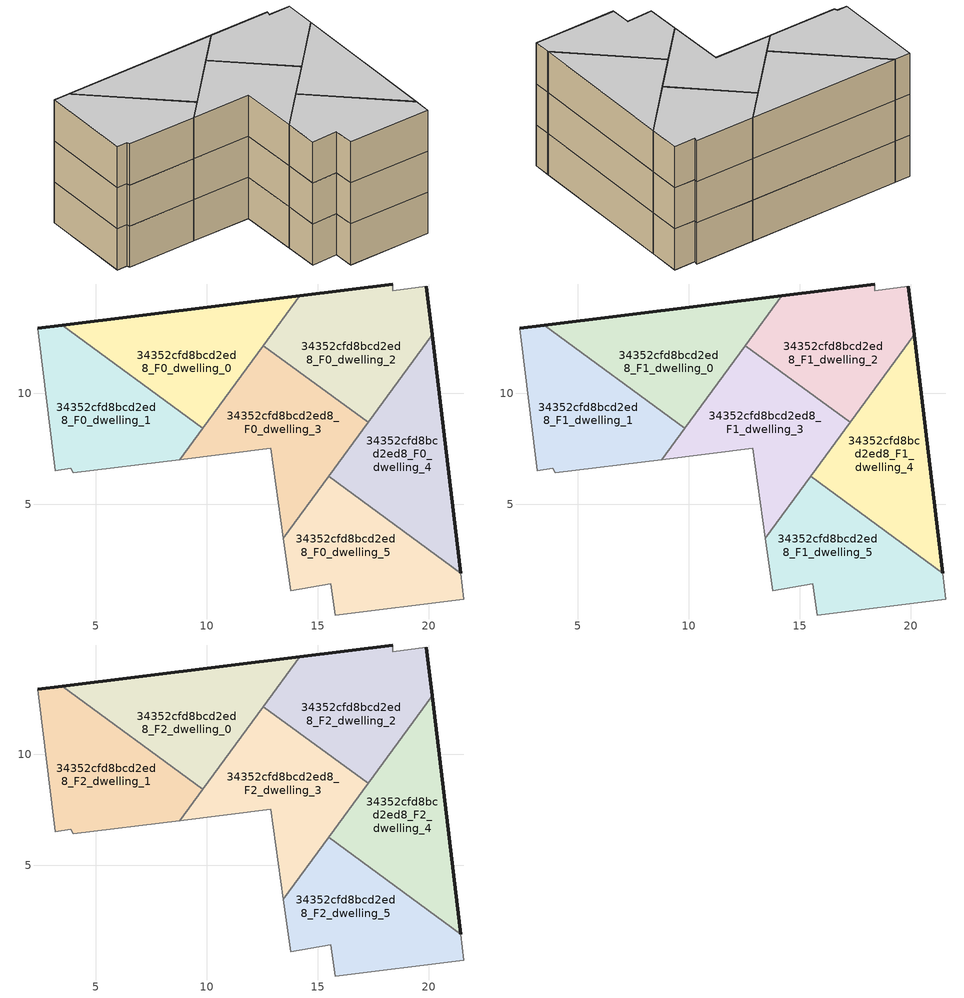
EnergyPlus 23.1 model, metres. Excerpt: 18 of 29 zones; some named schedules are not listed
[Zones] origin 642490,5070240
34352cfd8bcd2ed8_F0_dwelling_0
 floor ground (EU_floor_Construction): 9.81,8.42 14.19,14.4 3.47,13.06 z0
 wall outside (EU_wall_Construction): 3.47,13.06 14.19,14.4 z0:3
 wall to 34352cfd8bcd2ed8_F0_dwelling_1 (EU_wall_Construction): 9.81,8.42 3.47,13.06 z0:3
 wall to 34352cfd8bcd2ed8_F0_dwelling_3 (EU_wall_Construction): 12.54,12.15 9.81,8.42 z0:3
 wall to 34352cfd8bcd2ed8_F0_dwelling_2 (EU_wall_Construction): 14.19,14.4 12.55,12.15 z0:3
34352cfd8bcd2ed8_F0_dwelling_1
 floor ground (EU_floor_Construction): 8.78,7.01 9.81,8.42 3.47,13.06 2.37,12.92 3.17,6.52 3.87,6.62 3.97,6.42 z0
 wall outside (EU_wall_Construction): 2.37,12.92 3.47,13.06 z0:3
 wall adiabatic (EU_wall_Construction): 8.78,7.01 3.97,6.42 3.87,6.62 3.17,6.52 2.37,12.92 z0:3
 wall to 34352cfd8bcd2ed8_F0_dwelling_3 (EU_wall_Construction): 9.81,8.42 8.78,7.01 z0:3
34352cfd8bcd2ed8_F0_dwelling_2
 floor ground (EU_floor_Construction): 17.27,8.69 20.15,12.62 19.88,14.82 18.38,14.62 18.38,14.92 14.19,14.4 12.55,12.15 z0
 wall outside (EU_wall_Construction): 14.19,14.4 18.38,14.92 / 19.88,14.82 20.15,12.62 z0:3
 wall to 34352cfd8bcd2ed8_F0_dwelling_3 (EU_wall_Construction): 17.27,8.69 12.55,12.15 z0:3
 wall adiabatic (EU_wall_Construction): 18.38,14.92 18.38,14.62 19.88,14.82 z0:3
 wall to 34352cfd8bcd2ed8_F0_dwelling_4 (EU_wall_Construction): 20.15,12.62 17.27,8.69 z0:3
34352cfd8bcd2ed8_F0_dwelling_3
 floor ground (EU_floor_Construction): 13.44,3.47 17.27,8.69 12.55,12.15 8.78,7.01 12.88,7.52 z0
 wall adiabatic (EU_wall_Construction): 13.44,3.47 12.88,7.52 8.78,7.01 z0:3
 wall to 34352cfd8bcd2ed8_F0_dwelling_5 (EU_wall_Construction): 15.48,6.26 13.44,3.47 z0:3
 wall to 34352cfd8bcd2ed8_F0_dwelling_4 (EU_wall_Construction): 17.26,8.69 15.48,6.26 z0:3
34352cfd8bcd2ed8_F0_dwelling_4
 floor ground (EU_floor_Construction): 21.44,1.9 20.15,12.62 15.48,6.26 z0
 wall outside (EU_wall_Construction): 20.15,12.62 21.44,1.9 z0:3
 wall to 34352cfd8bcd2ed8_F0_dwelling_5 (EU_wall_Construction): 21.44,1.9 15.48,6.26 z0:3
34352cfd8bcd2ed8_F0_dwelling_5
 floor ground (EU_floor_Construction): 21.58,0.71 21.44,1.9 15.48,6.26 13.44,3.47 13.78,1.11 15.58,1.41 15.78,0.01 z0
 wall adiabatic (EU_wall_Construction): 21.44,1.9 21.58,0.71 15.78,0.01 15.58,1.41 13.78,1.11 13.44,3.47 z0:3
34352cfd8bcd2ed8_F1_dwelling_0
 floor to 34352cfd8bcd2ed8_F0_dwelling_0 (EU_floor_Construction): 9.81,8.42 14.19,14.4 3.47,13.06 z3
 wall outside (EU_wall_Construction): 3.47,13.06 14.19,14.4 z3:6
 wall to 34352cfd8bcd2ed8_F1_dwelling_1 (EU_wall_Construction): 9.81,8.42 3.47,13.06 z3:6
 wall to 34352cfd8bcd2ed8_F1_dwelling_3 (EU_wall_Construction): 12.54,12.15 9.81,8.42 z3:6
 wall to 34352cfd8bcd2ed8_F1_dwelling_2 (EU_wall_Construction): 14.19,14.4 12.55,12.15 z3:6
34352cfd8bcd2ed8_F1_dwelling_1
 floor to 34352cfd8bcd2ed8_F0_dwelling_1 (EU_floor_Construction): 8.78,7.01 9.81,8.42 3.47,13.06 2.37,12.92 3.17,6.52 3.87,6.62 3.97,6.42 z3
 wall outside (EU_wall_Construction): 2.37,12.92 3.47,13.06 z3:6
 wall adiabatic (EU_wall_Construction): 8.78,7.01 3.97,6.42 3.87,6.62 3.17,6.52 2.37,12.92 z3:6
 wall to 34352cfd8bcd2ed8_F1_dwelling_3 (EU_wall_Construction): 9.81,8.42 8.78,7.01 z3:6
34352cfd8bcd2ed8_F1_dwelling_2
 floor to 34352cfd8bcd2ed8_F0_dwelling_2 (EU_floor_Construction): 17.27,8.69 20.15,12.62 19.88,14.82 18.38,14.62 18.38,14.92 14.19,14.4 12.55,12.15 z3
 wall outside (EU_wall_Construction): 14.19,14.4 18.38,14.92 / 19.88,14.82 20.15,12.62 z3:6
 wall to 34352cfd8bcd2ed8_F1_dwelling_3 (EU_wall_Construction): 17.27,8.69 12.55,12.15 z3:6
 wall adiabatic (EU_wall_Construction): 18.38,14.92 18.38,14.62 19.88,14.82 z3:6
 wall to 34352cfd8bcd2ed8_F1_dwelling_4 (EU_wall_Construction): 20.15,12.62 17.27,8.69 z3:6
34352cfd8bcd2ed8_F1_dwelling_3
 floor to 34352cfd8bcd2ed8_F0_dwelling_3 (EU_floor_Construction): 13.44,3.47 17.27,8.69 12.55,12.15 8.78,7.01 12.88,7.52 z3
 wall adiabatic (EU_wall_Construction): 13.44,3.47 12.88,7.52 8.78,7.01 z3:6
 wall to 34352cfd8bcd2ed8_F1_dwelling_5 (EU_wall_Construction): 15.48,6.26 13.44,3.47 z3:6
 wall to 34352cfd8bcd2ed8_F1_dwelling_4 (EU_wall_Construction): 17.26,8.69 15.48,6.26 z3:6
34352cfd8bcd2ed8_F1_dwelling_4
 floor to 34352cfd8bcd2ed8_F0_dwelling_4 (EU_floor_Construction): 21.44,1.9 20.15,12.62 15.48,6.26 z3
 wall outside (EU_wall_Construction): 20.15,12.62 21.44,1.9 z3:6
 wall to 34352cfd8bcd2ed8_F1_dwelling_5 (EU_wall_Construction): 21.44,1.9 15.48,6.26 z3:6
34352cfd8bcd2ed8_F1_dwelling_5
 floor to 34352cfd8bcd2ed8_F0_dwelling_5 (EU_floor_Construction): 21.58,0.71 21.44,1.9 15.48,6.26 13.44,3.47 13.78,1.11 15.58,1.41 15.78,0.01 z3
 wall adiabatic (EU_wall_Construction): 21.44,1.9 21.58,0.71 15.78,0.01 15.58,1.41 13.78,1.11 13.44,3.47 z3:6
34352cfd8bcd2ed8_F2_dwelling_0
 floor to 34352cfd8bcd2ed8_F1_dwelling_0 (EU_floor_Construction): 9.81,8.42 14.19,14.4 3.47,13.06 z6
 wall outside (EU_wall_Construction): 3.47,13.06 14.19,14.4 z6:9
 wall to 34352cfd8bcd2ed8_F2_dwelling_1 (EU_wall_Construction): 9.81,8.42 3.47,13.06 z6:9
 wall to 34352cfd8bcd2ed8_F2_dwelling_3 (EU_wall_Construction): 12.54,12.15 9.81,8.42 z6:9
 wall to 34352cfd8bcd2ed8_F2_dwelling_2 (EU_wall_Construction): 14.19,14.4 12.55,12.15 z6:9
 ceiling to 34352cfd8bcd2ed8_F3_dwelling_0 (EU_floor_Construction): 14.19,14.4 9.81,8.42 3.47,13.06 z9
34352cfd8bcd2ed8_F2_dwelling_1
 floor to 34352cfd8bcd2ed8_F1_dwelling_1 (EU_floor_Construction): 8.78,7.01 9.81,8.42 3.47,13.06 2.37,12.92 3.17,6.52 3.87,6.62 3.97,6.42 z6
 wall outside (EU_wall_Construction): 2.37,12.92 3.47,13.06 z6:9
 wall adiabatic (EU_wall_Construction): 8.78,7.01 3.97,6.42 3.87,6.62 3.17,6.52 2.37,12.92 z6:9
 wall to 34352cfd8bcd2ed8_F2_dwelling_3 (EU_wall_Construction): 9.81,8.42 8.78,7.01 z6:9
 ceiling to 34352cfd8bcd2ed8_F3_dwelling_1 (EU_floor_Construction): 9.81,8.42 8.78,7.01 3.97,6.42 3.87,6.62 3.17,6.52 2.37,12.92 3.47,13.06 z9
34352cfd8bcd2ed8_F2_dwelling_2
 floor to 34352cfd8bcd2ed8_F1_dwelling_2 (EU_floor_Construction): 17.27,8.69 20.15,12.62 19.88,14.82 18.38,14.62 18.38,14.92 14.19,14.4 12.55,12.15 z6
 wall outside (EU_wall_Construction): 14.19,14.4 18.38,14.92 / 19.88,14.82 20.15,12.62 z6:9
 wall to 34352cfd8bcd2ed8_F2_dwelling_3 (EU_wall_Construction): 17.27,8.69 12.55,12.15 z6:9
 wall adiabatic (EU_wall_Construction): 18.38,14.92 18.38,14.62 19.88,14.82 z6:9
 wall to 34352cfd8bcd2ed8_F2_dwelling_4 (EU_wall_Construction): 20.15,12.62 17.27,8.69 z6:9
 ceiling to 34352cfd8bcd2ed8_F3_dwelling_2 (EU_floor_Construction): 19.88,14.82 20.15,12.62 17.27,8.69 12.55,12.15 14.19,14.4 18.38,14.92 18.38,14.62 z9
34352cfd8bcd2ed8_F2_dwelling_3
 floor to 34352cfd8bcd2ed8_F1_dwelling_3 (EU_floor_Construction): 13.44,3.47 17.27,8.69 12.55,12.15 8.78,7.01 12.88,7.52 z6
 wall adiabatic (EU_wall_Construction): 13.44,3.47 12.88,7.52 8.78,7.01 z6:9
 wall to 34352cfd8bcd2ed8_F2_dwelling_5 (EU_wall_Construction): 15.48,6.26 13.44,3.47 z6:9
 wall to 34352cfd8bcd2ed8_F2_dwelling_4 (EU_wall_Construction): 17.26,8.69 15.48,6.26 z6:9
 ceiling to 34352cfd8bcd2ed8_F3_dwelling_3 (EU_floor_Construction): 17.27,8.69 13.44,3.47 12.88,7.52 8.78,7.01 12.55,12.15 z9
34352cfd8bcd2ed8_F2_dwelling_4
 floor to 34352cfd8bcd2ed8_F1_dwelling_4 (EU_floor_Construction): 21.44,1.9 20.15,12.62 15.48,6.26 z6
 wall outside (EU_wall_Construction): 20.15,12.62 21.44,1.9 z6:9
 wall to 34352cfd8bcd2ed8_F2_dwelling_5 (EU_wall_Construction): 21.44,1.9 15.48,6.26 z6:9
 ceiling to 34352cfd8bcd2ed8_F3_dwelling_4 (EU_floor_Construction): 20.15,12.62 21.44,1.9 15.48,6.26 z9
34352cfd8bcd2ed8_F2_dwelling_5
 floor to 34352cfd8bcd2ed8_F1_dwelling_5 (EU_floor_Construction): 21.58,0.71 21.44,1.9 15.48,6.26 13.44,3.47 13.78,1.11 15.58,1.41 15.78,0.01 z6
 wall adiabatic (EU_wall_Construction): 21.44,1.9 21.58,0.71 15.78,0.01 15.58,1.41 13.78,1.11 13.44,3.47 z6:9
 ceiling to 34352cfd8bcd2ed8_F3_dwelling_5 (EU_floor_Construction): 21.44,1.9 21.58,0.71 15.78,0.01 15.58,1.41 13.78,1.11 13.44,3.47 15.48,6.26 z9
[Building]
EU S2 Campaign: North Axis=0; Terrain=City; Solar Distribution=FullExterior
[Site:Location]
Lyon-Bron: Latitude=45.75; Longitude=5; Time Zone=1; Elevation=198
[SizingPeriod:WeatherFileDays]
AnnualSizingPeriod: Begin Month=1; Begin Day of Month=1; End Month=12; End Day of Month=31; Day of Week for Start Day=Monday; Use Weather File Daylight Saving Period=No; Use Weather File Rain and Snow Indicators=No
[MATERIAL]
EU_InternalMass_Material: Roughness=MediumRough; Thickness=0.1; Conductivity=1; Density=1800; Specific Heat=900; Thermal Absorptance=0.9; Solar Absorptance=0.7; Visible Absorptance=0.7
[MATERIAL:NOMASS] Roughness=MediumRough; Thermal Absorptance=0.9; Solar Absorptance=0.7; Visible Absorptance=0.7
Name | Thermal Resistance
EU_wall_NoMass | 0.776494
EU_floor_NoMass | 0.421597
[CONSTRUCTION]
EU_wall_Construction: EU_wall_NoMass
EU_floor_Construction: EU_floor_NoMass
EU_InternalMass_Construction: EU_InternalMass_Material
[ZONE] Type=1; Multiplier=1; Ceiling Height=autocalculate; Floor Area=autocalculate; Part of Total Floor Area=Yes
Name | Volume
34352cfd8bcd2ed8_F0_dwelling_0; 34352cfd8bcd2ed8_F1_dwelling_0; 34352cfd8bcd2ed8_F2_dwelling_0 | 87.3787
34352cfd8bcd2ed8_F0_dwelling_1; 34352cfd8bcd2ed8_F1_dwelling_1; 34352cfd8bcd2ed8_F2_dwelling_1 | 87.3713
34352cfd8bcd2ed8_F0_dwelling_2; 34352cfd8bcd2ed8_F1_dwelling_2; 34352cfd8bcd2ed8_F2_dwelling_2 | 87.3582
34352cfd8bcd2ed8_F0_dwelling_3; 34352cfd8bcd2ed8_F1_dwelling_3; 34352cfd8bcd2ed8_F2_dwelling_3 | 87.3596
34352cfd8bcd2ed8_F0_dwelling_4; 34352cfd8bcd2ed8_F1_dwelling_4; 34352cfd8bcd2ed8_F2_dwelling_4 | 87.3691
34352cfd8bcd2ed8_F0_dwelling_5; 34352cfd8bcd2ed8_F1_dwelling_5; 34352cfd8bcd2ed8_F2_dwelling_5 | 87.3574
[INTERNALMASS] Construction=EU_InternalMass_Construction
Name | Zone or ZoneList | Surface Area
34352cfd8bcd2ed8_F0_dwelling_0_EU_InternalMass | 34352cfd8bcd2ed8_F0_dwelling_0 | 29.1258
34352cfd8bcd2ed8_F0_dwelling_1_EU_InternalMass | 34352cfd8bcd2ed8_F0_dwelling_1 | 29.1239
34352cfd8bcd2ed8_F0_dwelling_2_EU_InternalMass | 34352cfd8bcd2ed8_F0_dwelling_2 | 29.1197
34352cfd8bcd2ed8_F0_dwelling_3_EU_InternalMass | 34352cfd8bcd2ed8_F0_dwelling_3 | 29.12
34352cfd8bcd2ed8_F0_dwelling_4_EU_InternalMass | 34352cfd8bcd2ed8_F0_dwelling_4 | 29.1231
34352cfd8bcd2ed8_F0_dwelling_5_EU_InternalMass | 34352cfd8bcd2ed8_F0_dwelling_5 | 29.1193
34352cfd8bcd2ed8_F1_dwelling_0_EU_InternalMass | 34352cfd8bcd2ed8_F1_dwelling_0 | 29.1258
34352cfd8bcd2ed8_F1_dwelling_1_EU_InternalMass | 34352cfd8bcd2ed8_F1_dwelling_1 | 29.1239
34352cfd8bcd2ed8_F1_dwelling_2_EU_InternalMass | 34352cfd8bcd2ed8_F1_dwelling_2 | 29.1197
34352cfd8bcd2ed8_F1_dwelling_3_EU_InternalMass | 34352cfd8bcd2ed8_F1_dwelling_3 | 29.12
34352cfd8bcd2ed8_F1_dwelling_4_EU_InternalMass | 34352cfd8bcd2ed8_F1_dwelling_4 | 29.1231
34352cfd8bcd2ed8_F1_dwelling_5_EU_InternalMass | 34352cfd8bcd2ed8_F1_dwelling_5 | 29.1193
34352cfd8bcd2ed8_F2_dwelling_0_EU_InternalMass | 34352cfd8bcd2ed8_F2_dwelling_0 | 29.1258
34352cfd8bcd2ed8_F2_dwelling_1_EU_InternalMass | 34352cfd8bcd2ed8_F2_dwelling_1 | 29.1239
34352cfd8bcd2ed8_F2_dwelling_2_EU_InternalMass | 34352cfd8bcd2ed8_F2_dwelling_2 | 29.1197
34352cfd8bcd2ed8_F2_dwelling_3_EU_InternalMass | 34352cfd8bcd2ed8_F2_dwelling_3 | 29.12
34352cfd8bcd2ed8_F2_dwelling_4_EU_InternalMass | 34352cfd8bcd2ed8_F2_dwelling_4 | 29.1231
34352cfd8bcd2ed8_F2_dwelling_5_EU_InternalMass | 34352cfd8bcd2ed8_F2_dwelling_5 | 29.1193
[OTHEREQUIPMENT] Fuel Type=Electricity; Design Level Calculation Method=Watts/Area; Power per Zone Floor Area=1; Fraction Latent=0; Fraction Radiant=0; Fraction Lost=0; Carbon Dioxide Generation Rate=0; EndUse Subcategory=EU_Step8_InternalGains
Name | Zone or ZoneList or Space or SpaceList | Schedule
EU_Step8_InternalGain_34352cfd8bcd2ed8_F0_dwelling_0_f000 | 34352cfd8bcd2ed8_F0_dwelling_0 | EU_Step8_GainSchedule_34352cfd8bcd2ed8_F0_dwelling_0_f000
EU_Step8_InternalGain_34352cfd8bcd2ed8_F0_dwelling_1_f000 | 34352cfd8bcd2ed8_F0_dwelling_1 | EU_Step8_GainSchedule_34352cfd8bcd2ed8_F0_dwelling_1_f000
EU_Step8_InternalGain_34352cfd8bcd2ed8_F0_dwelling_2_f000 | 34352cfd8bcd2ed8_F0_dwelling_2 | EU_Step8_GainSchedule_34352cfd8bcd2ed8_F0_dwelling_2_f000
EU_Step8_InternalGain_34352cfd8bcd2ed8_F0_dwelling_3_f000 | 34352cfd8bcd2ed8_F0_dwelling_3 | EU_Step8_GainSchedule_34352cfd8bcd2ed8_F0_dwelling_3_f000
EU_Step8_InternalGain_34352cfd8bcd2ed8_F0_dwelling_4_f000 | 34352cfd8bcd2ed8_F0_dwelling_4 | EU_Step8_GainSchedule_34352cfd8bcd2ed8_F0_dwelling_4_f000
EU_Step8_InternalGain_34352cfd8bcd2ed8_F0_dwelling_5_f000 | 34352cfd8bcd2ed8_F0_dwelling_5 | EU_Step8_GainSchedule_34352cfd8bcd2ed8_F0_dwelling_5_f000
EU_Step8_InternalGain_34352cfd8bcd2ed8_F1_dwelling_0_f000 | 34352cfd8bcd2ed8_F1_dwelling_0 | EU_Step8_GainSchedule_34352cfd8bcd2ed8_F1_dwelling_0_f000
EU_Step8_InternalGain_34352cfd8bcd2ed8_F1_dwelling_1_f000 | 34352cfd8bcd2ed8_F1_dwelling_1 | EU_Step8_GainSchedule_34352cfd8bcd2ed8_F1_dwelling_1_f000
EU_Step8_InternalGain_34352cfd8bcd2ed8_F1_dwelling_2_f000 | 34352cfd8bcd2ed8_F1_dwelling_2 | EU_Step8_GainSchedule_34352cfd8bcd2ed8_F1_dwelling_2_f000
EU_Step8_InternalGain_34352cfd8bcd2ed8_F1_dwelling_3_f000 | 34352cfd8bcd2ed8_F1_dwelling_3 | EU_Step8_GainSchedule_34352cfd8bcd2ed8_F1_dwelling_3_f000
EU_Step8_InternalGain_34352cfd8bcd2ed8_F1_dwelling_4_f000 | 34352cfd8bcd2ed8_F1_dwelling_4 | EU_Step8_GainSchedule_34352cfd8bcd2ed8_F1_dwelling_4_f000
EU_Step8_InternalGain_34352cfd8bcd2ed8_F1_dwelling_5_f000 | 34352cfd8bcd2ed8_F1_dwelling_5 | EU_Step8_GainSchedule_34352cfd8bcd2ed8_F1_dwelling_5_f000
EU_Step8_InternalGain_34352cfd8bcd2ed8_F2_dwelling_0_f000 | 34352cfd8bcd2ed8_F2_dwelling_0 | EU_Step8_GainSchedule_34352cfd8bcd2ed8_F2_dwelling_0_f000
EU_Step8_InternalGain_34352cfd8bcd2ed8_F2_dwelling_1_f000 | 34352cfd8bcd2ed8_F2_dwelling_1 | EU_Step8_GainSchedule_34352cfd8bcd2ed8_F2_dwelling_1_f000
EU_Step8_InternalGain_34352cfd8bcd2ed8_F2_dwelling_2_f000 | 34352cfd8bcd2ed8_F2_dwelling_2 | EU_Step8_GainSchedule_34352cfd8bcd2ed8_F2_dwelling_2_f000
EU_Step8_InternalGain_34352cfd8bcd2ed8_F2_dwelling_3_f000 | 34352cfd8bcd2ed8_F2_dwelling_3 | EU_Step8_GainSchedule_34352cfd8bcd2ed8_F2_dwelling_3_f000
EU_Step8_InternalGain_34352cfd8bcd2ed8_F2_dwelling_4_f000 | 34352cfd8bcd2ed8_F2_dwelling_4 | EU_Step8_GainSchedule_34352cfd8bcd2ed8_F2_dwelling_4_f000
EU_Step8_InternalGain_34352cfd8bcd2ed8_F2_dwelling_5_f000 | 34352cfd8bcd2ed8_F2_dwelling_5 | EU_Step8_GainSchedule_34352cfd8bcd2ed8_F2_dwelling_5_f000
[ZONEVENTILATION:DESIGNFLOWRATE] Schedule=EU_AlwaysOn; Design Flow Rate Calculation Method=AirChanges/Hour; Air Changes per Hour=0.693814; Ventilation Type=Natural; Fan Pressure Rise=0; Fan Total Efficiency=1; Constant Term Coefficient=1; Temperature Term Coefficient=0; Velocity Term Coefficient=0; Velocity Squared Term Coefficient=0; Minimum Indoor Temperature=-100; Maximum Indoor Temperature=100; Delta Temperature=-100; Minimum Outdoor Temperature=-100; Maximum Outdoor Temperature=100; Maximum Wind Speed=40
Name | Zone or ZoneList or Space or SpaceList
EU_ConstantAir_34352cfd8bcd2ed8_F0_dwelling_0 | 34352cfd8bcd2ed8_F0_dwelling_0
EU_ConstantAir_34352cfd8bcd2ed8_F0_dwelling_1 | 34352cfd8bcd2ed8_F0_dwelling_1
EU_ConstantAir_34352cfd8bcd2ed8_F0_dwelling_2 | 34352cfd8bcd2ed8_F0_dwelling_2
EU_ConstantAir_34352cfd8bcd2ed8_F0_dwelling_3 | 34352cfd8bcd2ed8_F0_dwelling_3
EU_ConstantAir_34352cfd8bcd2ed8_F0_dwelling_4 | 34352cfd8bcd2ed8_F0_dwelling_4
EU_ConstantAir_34352cfd8bcd2ed8_F0_dwelling_5 | 34352cfd8bcd2ed8_F0_dwelling_5
EU_ConstantAir_34352cfd8bcd2ed8_F1_dwelling_0 | 34352cfd8bcd2ed8_F1_dwelling_0
EU_ConstantAir_34352cfd8bcd2ed8_F1_dwelling_1 | 34352cfd8bcd2ed8_F1_dwelling_1
EU_ConstantAir_34352cfd8bcd2ed8_F1_dwelling_2 | 34352cfd8bcd2ed8_F1_dwelling_2
EU_ConstantAir_34352cfd8bcd2ed8_F1_dwelling_3 | 34352cfd8bcd2ed8_F1_dwelling_3
EU_ConstantAir_34352cfd8bcd2ed8_F1_dwelling_4 | 34352cfd8bcd2ed8_F1_dwelling_4
EU_ConstantAir_34352cfd8bcd2ed8_F1_dwelling_5 | 34352cfd8bcd2ed8_F1_dwelling_5
EU_ConstantAir_34352cfd8bcd2ed8_F2_dwelling_0 | 34352cfd8bcd2ed8_F2_dwelling_0
EU_ConstantAir_34352cfd8bcd2ed8_F2_dwelling_1 | 34352cfd8bcd2ed8_F2_dwelling_1
EU_ConstantAir_34352cfd8bcd2ed8_F2_dwelling_2 | 34352cfd8bcd2ed8_F2_dwelling_2
EU_ConstantAir_34352cfd8bcd2ed8_F2_dwelling_3 | 34352cfd8bcd2ed8_F2_dwelling_3
EU_ConstantAir_34352cfd8bcd2ed8_F2_dwelling_4 | 34352cfd8bcd2ed8_F2_dwelling_4
EU_ConstantAir_34352cfd8bcd2ed8_F2_dwelling_5 | 34352cfd8bcd2ed8_F2_dwelling_5
[HVACTEMPLATE:THERMOSTAT] Constant Heating Setpoint=20; Constant Cooling Setpoint=50
EU_HeatOnly_34352cfd8bcd2ed8_F0_dwelling_0; EU_HeatOnly_34352cfd8bcd2ed8_F0_dwelling_1; EU_HeatOnly_34352cfd8bcd2ed8_F0_dwelling_2; EU_HeatOnly_34352cfd8bcd2ed8_F0_dwelling_3; EU_HeatOnly_34352cfd8bcd2ed8_F0_dwelling_4; EU_HeatOnly_34352cfd8bcd2ed8_F0_dwelling_5; EU_HeatOnly_34352cfd8bcd2ed8_F1_dwelling_0; EU_HeatOnly_34352cfd8bcd2ed8_F1_dwelling_1; EU_HeatOnly_34352cfd8bcd2ed8_F1_dwelling_2; EU_HeatOnly_34352cfd8bcd2ed8_F1_dwelling_3; EU_HeatOnly_34352cfd8bcd2ed8_F1_dwelling_4; EU_HeatOnly_34352cfd8bcd2ed8_F1_dwelling_5; EU_HeatOnly_34352cfd8bcd2ed8_F2_dwelling_0; EU_HeatOnly_34352cfd8bcd2ed8_F2_dwelling_1; EU_HeatOnly_34352cfd8bcd2ed8_F2_dwelling_2; EU_HeatOnly_34352cfd8bcd2ed8_F2_dwelling_3; EU_HeatOnly_34352cfd8bcd2ed8_F2_dwelling_4; EU_HeatOnly_34352cfd8bcd2ed8_F2_dwelling_5; EU_HeatOnly_34352cfd8bcd2ed8_F3_dwelling_0; EU_HeatOnly_34352cfd8bcd2ed8_F3_dwelling_1; EU_HeatOnly_34352cfd8bcd2ed8_F3_dwelling_2; EU_HeatOnly_34352cfd8bcd2ed8_F3_dwelling_3; EU_HeatOnly_34352cfd8bcd2ed8_F3_dwelling_4; EU_HeatOnly_34352cfd8bcd2ed8_F3_dwelling_5; EU_HeatOnly_34352cfd8bcd2ed8_F4_dwelling_0; EU_HeatOnly_34352cfd8bcd2ed8_F4_dwelling_1; EU_HeatOnly_34352cfd8bcd2ed8_F4_dwelling_2; EU_HeatOnly_34352cfd8bcd2ed8_F4_dwelling_3; EU_HeatOnly_34352cfd8bcd2ed8_F4_dwelling_4
[HVACTEMPLATE:ZONE:IDEALLOADSAIRSYSTEM] System Availability Schedule=EU_AlwaysOn; Maximum Heating Supply Air Temperature=50; Minimum Cooling Supply Air Temperature=13; Maximum Heating Supply Air Humidity Ratio=0.0156; Minimum Cooling Supply Air Humidity Ratio=0.0077; Heating Limit=NoLimit; Cooling Limit=NoLimit; Heating Availability Schedule=EU_AlwaysOn; Cooling Availability Schedule=EU_CoolingOff; Dehumidification Control Type=ConstantSensibleHeatRatio; Cooling Sensible Heat Ratio=0.7; Dehumidification Setpoint=60; Humidification Control Type=None; Humidification Setpoint=30; Outdoor Air Method=None; Outdoor Air Flow Rate per Person=0.00944; Outdoor Air Flow Rate per Zone Floor Area=0; Outdoor Air Flow Rate per Zone=0; Demand Controlled Ventilation Type=None; Outdoor Air Economizer Type=NoEconomizer; Heat Recovery Type=None; Sensible Heat Recovery Effectiveness=0.7; Latent Heat Recovery Effectiveness=0.65
Name | Template Thermostat
34352cfd8bcd2ed8_F0_dwelling_0 | EU_HeatOnly_34352cfd8bcd2ed8_F0_dwelling_0
34352cfd8bcd2ed8_F0_dwelling_1 | EU_HeatOnly_34352cfd8bcd2ed8_F0_dwelling_1
34352cfd8bcd2ed8_F0_dwelling_2 | EU_HeatOnly_34352cfd8bcd2ed8_F0_dwelling_2
34352cfd8bcd2ed8_F0_dwelling_3 | EU_HeatOnly_34352cfd8bcd2ed8_F0_dwelling_3
34352cfd8bcd2ed8_F0_dwelling_4 | EU_HeatOnly_34352cfd8bcd2ed8_F0_dwelling_4
34352cfd8bcd2ed8_F0_dwelling_5 | EU_HeatOnly_34352cfd8bcd2ed8_F0_dwelling_5
34352cfd8bcd2ed8_F1_dwelling_0 | EU_HeatOnly_34352cfd8bcd2ed8_F1_dwelling_0
